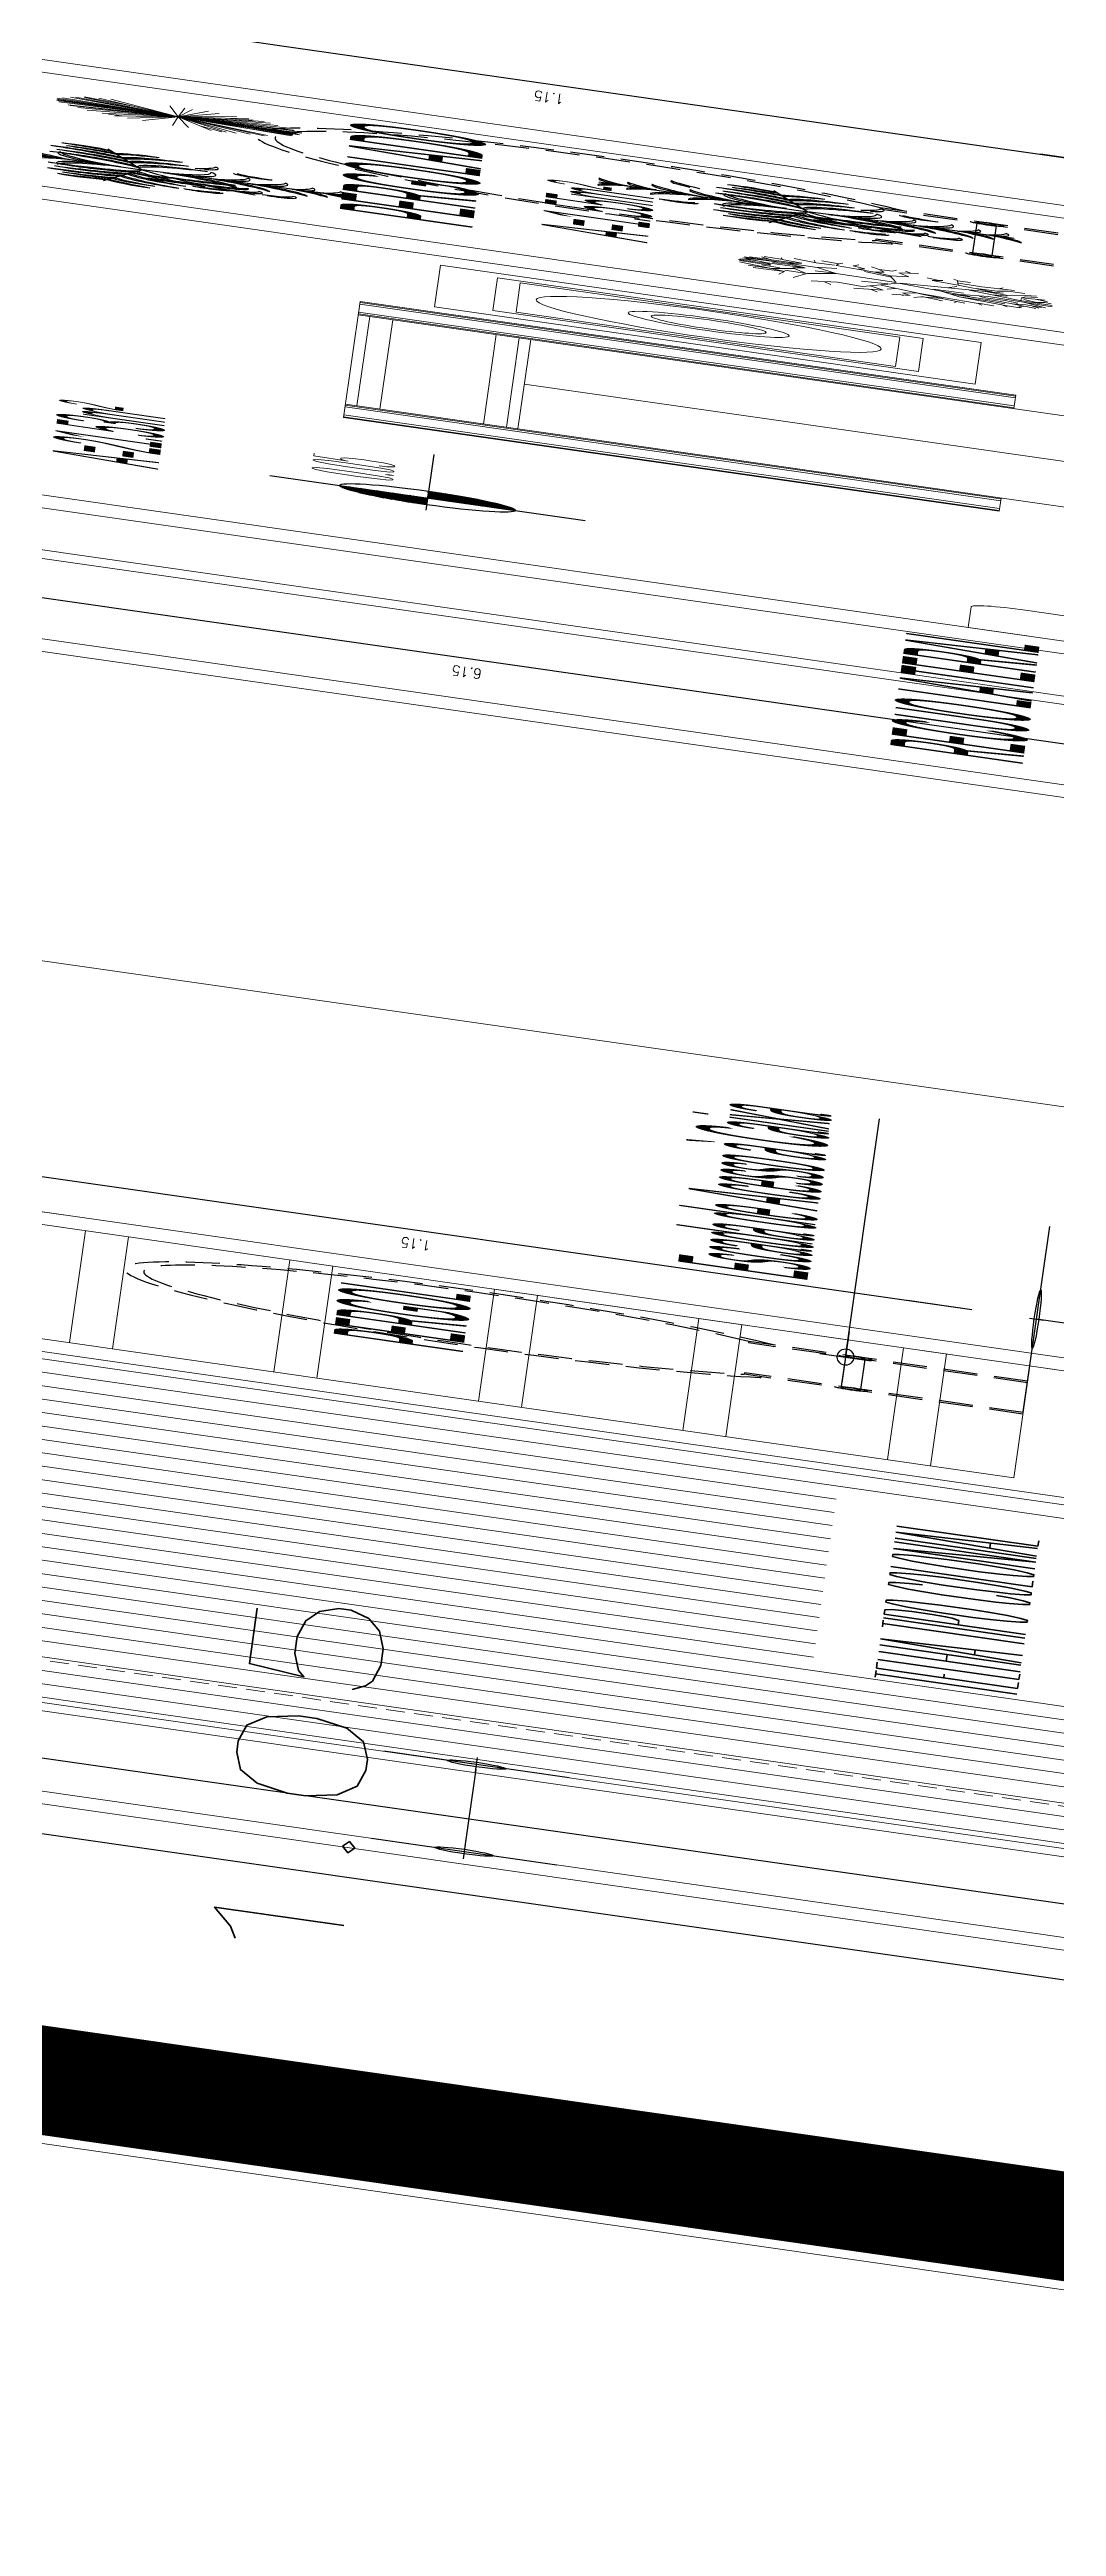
# Model space of a CAD drawing. Header units: millimetres. Extents: x -361192058 to 101130107379, y -14071650034 to 19218552450.
# Drawn here: x -135098.3 to -135043.3, y 41491.5 to 41626.8 of the extents above; entities that cross this region are included whole.
import ezdxf
from ezdxf.enums import TextEntityAlignment as Align

# ---------------------------------------------------------------- set-up
doc = ezdxf.new("R2010")
doc.units = ezdxf.units.MM
doc.header["$LTSCALE"] = 0.5
doc.linetypes.add('HIDDEN', pattern=[0.375, 0.25, -0.125])
doc.linetypes.add('HIDDEN2', pattern=[0.1875, 0.125, -0.0625])
for name, color, linetype in [('02', 2, 'Continuous'), ('08', 8, 'Continuous'), ('3', 3, 'Continuous'), ('DIVERSOS', 4, 'Continuous'), ('ESQUADRIAS', 3, 'Continuous'), ('FMPLANT', 3, 'Continuous'), ('HATCH', 8, 'Continuous'), ('MOBIL-I', 251, 'Continuous'), ('parede', 2, 'Continuous'), ('PISO', 8, 'Continuous'), ('projeção 02', 7, 'HIDDEN2'), ('texto pequeno', 3, 'Continuous'), ('TEXTO2', 3, 'Continuous'), ('TXT_0', 7, 'Continuous')]:
    doc.layers.add(name, color=color, linetype=linetype)
doc.styles.add('ADITIVOCAD', font='ROMANS.shx')
doc.styles.add('SANSSERIF', font='sas_____.pfb', dxfattribs={"height": 1})
doc.styles.get("Standard").update_dxf_attribs({"font": 'txt.shx', "height": 0.12})
doc.dimstyles.new('ESCALA50', dxfattribs={"dimtxt": 0.1, "dimasz": 0.06, "dimexe": 0.18, "dimexo": 0.06, "dimgap": 0.1, "dimtad": 1, "dimzin": 4, "dimdsep": 46, "dimtxsty": 'Standard', "dimblk1": 'BOLA', "dimblk2": 'BOLA', "dimsah": 1, "dimcen": -0.06, "dimse1": 1, "dimse2": 1, "dimclrd": 7, "dimclrt": 3, "dimadec": 0, "dimazin": 0, "dimtfac": 1, "dimtix": 1, "dimtmove": 0, "dimatfit": 3, "dimldrblk": 'BOLA', "dimfxl": 0, "dimtolj": 1, "dimtzin": 4, "dimarcsym": 0})

# ---------------------------------------------------------------- blocks, each defined once
blk = doc.blocks.new('BOLA')
for p, q in [((0, -1.435), (0, 1.435)), ((-1.435, 0), (1.435, 0))]:
    blk.add_line(p, q)
blk.add_circle((0, 0), 0.452)
blk = doc.blocks.new('*D894')
at = {"layer": 'Defpoints', "color": 0, "transparency": 16777216}
for p in [(4165.6324, 2430.067), (4165.6324, 2430.067), (4166.6824, 2430.067)]:
    blk.add_point(p, dxfattribs=at)
at = {"layer": 'DIVERSOS', "color": 7, "lineweight": -2, "transparency": 16777216}
blk.add_line((4166.6224, 2430.067), (4165.6924, 2430.067), dxfattribs=at)
at = {"layer": 'DIVERSOS', "color": 7, "lineweight": -2, "transparency": 16777216, "xscale": 0.06, "yscale": 0.06, "zscale": 0.06, "rotation": 180}
blk.add_blockref('BOLA', (4165.6324, 2430.067), dxfattribs=at)
at = {"layer": 'DIVERSOS', "color": 7, "lineweight": -2, "transparency": 16777216, "xscale": 0.06, "yscale": 0.06, "zscale": 0.06}
blk.add_blockref('BOLA', (4166.6824, 2430.067), dxfattribs=at)
at = {"layer": 'DIVERSOS', "color": 3, "lineweight": 18, "transparency": 16777216, "insert": (4166.1574, 2430.227), "char_height": 0.12, "attachment_point": 5}
blk.add_mtext('\\A1;1.05', dxfattribs=at)
blk = doc.blocks.new('*D912')
at = {"layer": 'Defpoints', "color": 0, "transparency": 16777216}
for p in [(4172.3324, 2429.6151), (4172.8959, 2429.6151), (4172.3324, 2429.4651)]:
    blk.add_point(p, dxfattribs=at)
at = {"layer": 'DIVERSOS', "color": 7, "lineweight": -2, "transparency": 16777216}
for p, q in [((4172.8959, 2429.6751), (4172.8959, 2429.7351)), ((4172.8959, 2429.4651), (4172.8959, 2429.6151)), ((4172.8959, 2429.4051), (4172.8959, 2429.3451))]:
    blk.add_line(p, q, dxfattribs=at)
at = {"layer": 'DIVERSOS', "color": 7, "lineweight": -2, "transparency": 16777216, "xscale": 0.06, "yscale": 0.06, "zscale": 0.06}
for p, rotation in [((4172.8959, 2429.6151), 270), ((4172.8959, 2429.4651), 90)]:
    blk.add_blockref('BOLA', p, dxfattribs=dict(at, rotation=rotation))
at = {"layer": 'DIVERSOS', "color": 3, "lineweight": 18, "transparency": 16777216, "insert": (4172.7359, 2429.5401), "char_height": 0.12, "attachment_point": 5, "rotation": 90}
blk.add_mtext('\\A1;.15', dxfattribs=at)
blk = doc.blocks.new('*D913')
at = {"layer": 'Defpoints', "color": 0, "transparency": 16777216}
for p in [(4172.3324, 2430.7651), (4172.8959, 2430.7651), (4172.3324, 2429.6151)]:
    blk.add_point(p, dxfattribs=at)
at = {"layer": 'DIVERSOS', "color": 7, "lineweight": -2, "transparency": 16777216}
blk.add_line((4172.8959, 2429.6751), (4172.8959, 2430.7051), dxfattribs=at)
at = {"layer": 'DIVERSOS', "color": 7, "lineweight": -2, "transparency": 16777216, "xscale": 0.06, "yscale": 0.06, "zscale": 0.06}
for p, rotation in [((4172.8959, 2430.7651), 90), ((4172.8959, 2429.6151), 270)]:
    blk.add_blockref('BOLA', p, dxfattribs=dict(at, rotation=rotation))
at = {"layer": 'DIVERSOS', "color": 3, "lineweight": 18, "transparency": 16777216, "insert": (4172.7359, 2430.1901), "char_height": 0.12, "attachment_point": 5, "rotation": 90}
blk.add_mtext('\\A1;1.15', dxfattribs=at)
blk = doc.blocks.new('*D898')
at = {"layer": 'Defpoints', "color": 0, "transparency": 16777216}
for p in [(4165.1273, 2430.9151), (4166.7436, 2430.9151), (4166.6824, 2426.4651)]:
    blk.add_point(p, dxfattribs=at)
at = {"layer": 'DIVERSOS', "color": 7, "lineweight": -2, "transparency": 16777216}
blk.add_line((4165.1273, 2426.5251), (4165.1273, 2430.8551), dxfattribs=at)
at = {"layer": 'DIVERSOS', "color": 7, "lineweight": -2, "transparency": 16777216, "xscale": 0.06, "yscale": 0.06, "zscale": 0.06}
for p, rotation in [((4165.1273, 2430.9151), 90), ((4165.1273, 2426.4651), 270)]:
    blk.add_blockref('BOLA', p, dxfattribs=dict(at, rotation=rotation))
at = {"layer": 'DIVERSOS', "color": 3, "lineweight": 18, "transparency": 16777216, "insert": (4164.9673, 2428.6901), "char_height": 0.12, "attachment_point": 5, "rotation": 90}
blk.add_mtext('\\A1;4.45', dxfattribs=at)
blk = doc.blocks.new('*D901')
at = {"layer": 'Defpoints', "color": 0, "transparency": 16777216}
for p in [(4166.6824, 2432.7651), (4165.6324, 2416.6151), (4166.0284, 2416.6151)]:
    blk.add_point(p, dxfattribs=at)
at = {"layer": 'DIVERSOS', "color": 7, "lineweight": -2, "transparency": 16777216}
blk.add_line((4166.0284, 2432.7051), (4166.0284, 2416.6751), dxfattribs=at)
at = {"layer": 'DIVERSOS', "color": 7, "lineweight": -2, "transparency": 16777216, "xscale": 0.06, "yscale": 0.06, "zscale": 0.06}
for p, rotation in [((4166.0284, 2432.7651), 90), ((4166.0284, 2416.6151), 270)]:
    blk.add_blockref('BOLA', p, dxfattribs=dict(at, rotation=rotation))
at = {"layer": 'DIVERSOS', "color": 3, "lineweight": 18, "transparency": 16777216, "insert": (4165.8684, 2424.6901), "char_height": 0.12, "attachment_point": 5, "rotation": 90}
blk.add_mtext('\\A1;16.15', dxfattribs=at)
blk = doc.blocks.new('ESCADA')
at = {"layer": '08', "linetype": 'HIDDEN'}
for p, q in [((-0.22, 0.91), (-0.22, 0.6222)), ((-0.2, 0.91), (-0.2, 0.6222)), ((0.2, 0.91), (0.2, 0.6222)), ((0.22, 0.91), (0.22, 0.6222)), ((-0.2, 0.7422), (0.2, 0.7422)), ((-0.2, 0.7222), (0.2, 0.7222)), ((-0.22, 0.6222), (-0.2, 0.6222)), ((0.2, 0.6222), (0.22, 0.6222))]:
    blk.add_line(p, q, dxfattribs=at)
for points in [[(-0.21, 0.7222, 1), (-0.21, 0.7422, 1)], [(0.21, 0.7222, -1), (0.21, 0.7422, -1)]]:
    blk.add_lwpolyline(points, format="xyb", close=True, dxfattribs=at)
for centre in [(-0.21, 0.7322), (0.21, 0.7322)]:
    blk.add_circle(centre, 0.0175, dxfattribs=at)
for radius, start, end in [(0.37, 126.4837, 53.5163), (0.35, 128.9448, 51.0552)]:
    blk.add_arc((0, 0.35), radius, start, end, dxfattribs=at)
blk = doc.blocks.new('A1194DB', base_point=(2.905, 11.0463))
for p in [(2.905, 11.5463), (2.4126, 11.1332), (3.3974, 11.1332), (2.9918, 10.5539)]:
    blk.add_line(p, (2.905, 11.0463))
for centre, radius, start, end in [((2.8119, 11.432), 0.1154, 36.28997, 99.62433), ((2.7184, 11.2969), 0.2598, 44.07628, 73.37936), ((2.998, 11.432), 0.1154, 80.37567, 143.71003), ((3.0916, 11.2969), 0.2598, 106.62064, 135.92372), ((2.8119, 11.3638), 0.1154, 36.28997, 99.62433), ((2.7184, 11.2287), 0.2598, 44.07628, 73.37936), ((2.998, 11.3638), 0.1154, 80.37567, 143.71003), ((3.0916, 11.2287), 0.2598, 106.62064, 135.92372), ((2.695, 11.3621), 0.0575, 139.742, 258.74753), ((2.7729, 11.4076), 0.1251, 184.61802, 228.21064), ((2.7604, 11.2616), 0.1598, 25.24891, 95.39371), ((2.6762, 11.1619), 0.2679, 31.37119, 75.03657), ((3.0495, 11.2616), 0.1598, 84.60629, 154.75109), ((3.1337, 11.1619), 0.2679, 104.96343, 148.62881), ((3.2361, 11.2628), 0.1154, 80.37567, 143.71003), ((2.7604, 11.1707), 0.1598, 25.24891, 95.39371), ((2.6762, 11.0709), 0.2679, 31.37119, 75.03657), ((3.0495, 11.1707), 0.1598, 84.60629, 154.75109), ((3.1337, 11.0709), 0.2679, 104.96343, 148.62881), ((3.3297, 11.1277), 0.2598, 106.62064, 135.92372), ((2.7181, 11.2261), 0.1598, 164.60629, 234.75109), ((2.8309, 11.2917), 0.2679, 184.96343, 228.62881), ((2.8857, 11.2065), 0.1558, 156.36542, 256.57406), ((2.9783, 11.2559), 0.2357, 176.81221, 238.33354), ((2.8316, 11.2559), 0.2357, 301.66646, 3.18779), ((2.9242, 11.2065), 0.1558, 283.42594, 23.63458), ((2.979, 11.2917), 0.2679, 311.37119, 355.03657), ((3.0919, 11.2261), 0.1598, 305.24891, 15.39371), ((2.5413, 11.2049), 0.1154, 160.37567, 223.71003), ((2.6906, 11.2736), 0.2598, 186.62064, 215.92372), ((2.6085, 11.1931), 0.1154, 160.37567, 223.71003), ((2.7578, 11.2618), 0.2598, 186.62064, 215.92372), ((2.8076, 11.2103), 0.1598, 164.60629, 234.75109), ((2.9205, 11.2759), 0.2679, 184.96343, 228.62881), ((2.7506, 11.0931), 0.1558, 3.42594, 103.63458), ((2.6859, 11.0105), 0.2357, 21.66646, 83.18779), ((3.0593, 11.0931), 0.1558, 76.36542, 176.57406), ((3.124, 11.0105), 0.2357, 96.81221, 158.33354), ((2.8895, 11.2759), 0.2679, 311.37119, 355.03657), ((3.0023, 11.2103), 0.1598, 305.24891, 15.39371), ((3.0521, 11.2618), 0.2598, 324.07628, 353.37936), ((3.2015, 11.1931), 0.1154, 316.28997, 19.62433), ((3.1193, 11.2736), 0.2598, 324.07628, 353.37936), ((3.2686, 11.2049), 0.1154, 316.28997, 19.62433), ((2.509, 11.0217), 0.1154, 116.28997, 179.62433), ((2.6258, 10.9061), 0.2598, 124.07628, 153.37936), ((2.5762, 11.0099), 0.1154, 116.28997, 179.62433), ((2.693, 10.8942), 0.2598, 124.07628, 153.37936), ((2.6679, 10.9413), 0.1598, 105.24891, 175.39371), ((2.7514, 10.8411), 0.2679, 111.37119, 155.03657), ((3.0585, 10.8411), 0.2679, 24.96343, 68.62881), ((3.1421, 10.9413), 0.1598, 4.60629, 74.75109), ((3.1169, 10.8942), 0.2598, 26.62064, 55.92372), ((3.2338, 11.0099), 0.1154, 0.37567, 63.71003), ((2.7574, 10.9256), 0.1598, 105.24891, 175.39371), ((2.841, 10.8253), 0.2679, 111.37119, 155.03657), ((3.1373, 10.5587), 0.5402, 115.47721, 156.6585), ((2.7588, 10.9805), 0.0869, 144.98654, 244.40339), ((2.8321, 10.9024), 0.1558, 83.42594, 183.63458), ((2.9022, 10.8244), 0.2357, 101.66646, 163.18779), ((2.9354, 11.0633), 0.25, 187.57587, 215.89417), ((2.8087, 11.0276), 0.0563, 114.22575, 255.12788), ((2.8535, 11.0404), 0.078, 150.43977, 228.66943), ((2.9077, 10.8244), 0.2357, 16.81221, 78.33354), ((2.9778, 10.9024), 0.1558, 356.36542, 96.57406), ((2.9689, 10.8253), 0.2679, 24.96343, 68.62881), ((3.0525, 10.9256), 0.1598, 4.60629, 74.75109), ((2.683, 11.0436), 0.2357, 286.81221, 348.33354), ((2.7611, 10.9735), 0.1558, 266.36542, 6.57406), ((2.916, 10.9339), 0.1295, 161.44767, 239.36723), ((3.2224, 11.0216), 0.4224, 185.40074, 208.13904), ((3.0651, 11.0271), 0.1558, 193.42594, 293.63458), ((3.1145, 11.1197), 0.2357, 211.66646, 273.18779), ((2.5634, 10.9046), 0.0575, 139.742, 258.74753), ((2.6413, 10.9501), 0.1251, 184.61802, 228.21064), ((2.6825, 10.8858), 0.0575, 139.742, 258.74753), ((2.7604, 10.9313), 0.1251, 184.61802, 228.21064), ((2.791, 10.8669), 0.0766, 138.87442, 278.97626), ((2.8575, 10.9036), 0.125, 173.75364, 244.09705), ((3.3391, 11.1328), 0.2598, 234.07628, 263.37936), ((2.6839, 10.9824), 0.2679, 294.96343, 338.62881), ((2.7842, 10.8988), 0.1598, 274.60629, 344.75109), ((3.1345, 11.0618), 0.2679, 221.37119, 265.03657), ((3.0689, 10.949), 0.1598, 215.24891, 285.39371), ((3.2704, 10.9835), 0.1154, 226.28997, 289.62433), ((2.7249, 10.8131), 0.057, 167.05775, 302.85325), ((2.7577, 10.8453), 0.08, 185.18449, 268.65396), ((2.6997, 10.8928), 0.2679, 294.96343, 338.62881), ((3.1503, 10.9723), 0.2679, 221.37119, 265.03657), ((3.2089, 10.7748), 0.0575, 101.25247, 220.258), ((3.2868, 10.7293), 0.1251, 131.78936, 175.38198), ((2.7249, 10.7316), 0.057, 167.05775, 302.85325), ((2.7577, 10.7638), 0.08, 185.18449, 268.65396), ((2.8, 10.8092), 0.1598, 274.60629, 344.75109), ((3.0847, 10.8594), 0.1598, 215.24891, 285.39371), ((2.7529, 10.8344), 0.2598, 296.62064, 325.92372), ((3.1204, 10.8992), 0.2598, 234.07628, 263.37936), ((2.8685, 10.7175), 0.1154, 270.37567, 333.71003), ((2.7647, 10.7672), 0.2598, 296.62064, 325.92372), ((3.0517, 10.7498), 0.1154, 226.28997, 289.62433), ((3.1323, 10.832), 0.2598, 234.07628, 263.37936), ((2.8803, 10.6504), 0.1154, 270.37567, 333.71003), ((3.0635, 10.6827), 0.1154, 226.28997, 289.62433)]:
    blk.add_arc(centre, radius, start, end)
blk = doc.blocks.new('Adc_nivelpl')
h = blk.add_hatch()
h.set_pattern_fill('_U', color=256, scale=0.005, angle=45, style=0, double=1)
h.set_pattern_definition([(45, (-5.8772514, -3.5161936), (-0.003535534, 0.003535534), []), (135, (-5.8772514, -3.5161936), (-0.003535534, -0.003535534), [])])
h.paths.add_polyline_path([(0.1954, -0.0865, 0.414214), (0.0865, -0.1954), (0.1954, -0.1954)])
h.paths.add_polyline_path([(0.1954, -0.1954), (0.1954, -0.3043, 0.414214), (0.3043, -0.1954)])
for p, q in [((0.1954, 0), (0.1954, -0.3908)), ((0.8958, -0.1954), (0, -0.1954))]:
    blk.add_line(p, q)
blk.add_circle((0.1954, -0.1954), 0.1089)
at = {"flags": 8}
blk.add_attdef('NIVEL', (0.3642, -0.1501), '', height=0.1, dxfattribs=at)
blk = doc.blocks.new('*D1443')
at = {"layer": 'Defpoints', "color": 0, "transparency": 16777216}
for p in [(4185.9588, 2430.7932), (4185.9588, 2429.6432), (4186.6764, 2429.6432)]:
    blk.add_point(p, dxfattribs=at)
at = {"layer": 'DIVERSOS', "color": 7, "lineweight": -2, "transparency": 16777216}
blk.add_line((4186.6764, 2430.7332), (4186.6764, 2429.7032), dxfattribs=at)
at = {"layer": 'DIVERSOS', "color": 7, "lineweight": -2, "transparency": 16777216, "xscale": 0.06, "yscale": 0.06, "zscale": 0.06}
for p, rotation in [((4186.6764, 2430.7932), 90), ((4186.6764, 2429.6432), 270)]:
    blk.add_blockref('BOLA', p, dxfattribs=dict(at, rotation=rotation))
at = {"layer": 'DIVERSOS', "color": 3, "lineweight": 18, "transparency": 16777216, "insert": (4186.5164, 2430.2182), "char_height": 0.12, "attachment_point": 5, "rotation": 90}
blk.add_mtext('\\A1;1.15', dxfattribs=at)
blk = doc.blocks.new('*D1444')
at = {"layer": 'Defpoints', "color": 0, "transparency": 16777216}
for p in [(4185.9588, 2430.9432), (4185.9588, 2430.7932), (4186.6764, 2430.7932)]:
    blk.add_point(p, dxfattribs=at)
at = {"layer": 'DIVERSOS', "color": 7, "lineweight": -2, "transparency": 16777216}
for p, q in [((4186.6764, 2431.0032), (4186.6764, 2431.0632)), ((4186.6764, 2430.9432), (4186.6764, 2430.7932)), ((4186.6764, 2430.7332), (4186.6764, 2430.6732))]:
    blk.add_line(p, q, dxfattribs=at)
at = {"layer": 'DIVERSOS', "color": 7, "lineweight": -2, "transparency": 16777216, "xscale": 0.06, "yscale": 0.06, "zscale": 0.06}
for p, rotation in [((4186.6764, 2430.9432), 270), ((4186.6764, 2430.7932), 90)]:
    blk.add_blockref('BOLA', p, dxfattribs=dict(at, rotation=rotation))
at = {"layer": 'DIVERSOS', "color": 3, "lineweight": 18, "transparency": 16777216, "insert": (4186.5164, 2430.8682), "char_height": 0.12, "attachment_point": 5, "rotation": 90}
blk.add_mtext('\\A1;.15', dxfattribs=at)
blk = doc.blocks.new('*D1445')
at = {"layer": 'Defpoints', "color": 0, "transparency": 16777216}
for p in [(4185.9588, 2429.6432), (4185.9588, 2429.4932), (4186.6764, 2429.4932)]:
    blk.add_point(p, dxfattribs=at)
at = {"layer": 'DIVERSOS', "color": 7, "lineweight": -2, "transparency": 16777216}
for p, q in [((4186.6764, 2429.7032), (4186.6764, 2429.7632)), ((4186.6764, 2429.6432), (4186.6764, 2429.4932)), ((4186.6764, 2429.4332), (4186.6764, 2429.3732))]:
    blk.add_line(p, q, dxfattribs=at)
at = {"layer": 'DIVERSOS', "color": 7, "lineweight": -2, "transparency": 16777216, "xscale": 0.06, "yscale": 0.06, "zscale": 0.06}
for p, rotation in [((4186.6764, 2429.6432), 270), ((4186.6764, 2429.4932), 90)]:
    blk.add_blockref('BOLA', p, dxfattribs=dict(at, rotation=rotation))
at = {"layer": 'DIVERSOS', "color": 3, "lineweight": 18, "transparency": 16777216, "insert": (4186.5164, 2429.5682), "char_height": 0.12, "attachment_point": 5, "rotation": 90}
blk.add_mtext('\\A1;.15', dxfattribs=at)
blk = doc.blocks.new('*D1464')
at = {"layer": 'Defpoints', "color": 0, "transparency": 16777216}
for p in [(4179.7425, 2433.2932), (4180.8088, 2433.2932), (4180.8088, 2427.1432)]:
    blk.add_point(p, dxfattribs=at)
at = {"layer": 'DIVERSOS', "color": 7, "lineweight": -2, "transparency": 16777216}
blk.add_line((4179.7425, 2427.2032), (4179.7425, 2433.2332), dxfattribs=at)
at = {"layer": 'DIVERSOS', "color": 7, "lineweight": -2, "transparency": 16777216, "xscale": 0.06, "yscale": 0.06, "zscale": 0.06}
for p, rotation in [((4179.7425, 2433.2932), 90), ((4179.7425, 2427.1432), 270)]:
    blk.add_blockref('BOLA', p, dxfattribs=dict(at, rotation=rotation))
at = {"layer": 'DIVERSOS', "color": 3, "lineweight": 18, "transparency": 16777216, "insert": (4179.5825, 2430.2182), "char_height": 0.12, "attachment_point": 5, "rotation": 90}
blk.add_mtext('\\A1;6.15', dxfattribs=at)
blk = doc.blocks.new('APROVADO QUADRA 21.2 MBVII')
at = {"lineweight": 18}
blk.add_line((4184.9315, 2429.74), (4184.9275, 2429.7339), dxfattribs=at)
at = {"layer": '02', "lineweight": 18}
for points in [[(4161.4658, 2399.6122), (4222.6658, 2399.6122), (4222.6658, 2444.1622), (4161.4658, 2444.1622)], [(4189.29, 2443.4403), (4175.4514, 2443.4403), (4175.4514, 2409.6235), (4189.29, 2409.6235)], [(4162.2158, 2443.4122), (4175.4514, 2443.4122), (4175.4514, 2409.6235), (4162.2158, 2409.6235)]]:
    blk.add_lwpolyline(points, close=True, dxfattribs=at)
at = {"layer": '02', "lineweight": 18, "const_width": 0.1}
blk.add_lwpolyline([(4162.2158, 2400.3622), (4221.9158, 2400.3622), (4221.9158, 2443.4122), (4162.2158, 2443.4122)], close=True, dxfattribs=at)
at = {"layer": 'DIVERSOS', "lineweight": 18}
for p, q in [((4165.4824, 2416.1151), (4165.4824, 2438.7151)), ((4165.6324, 2416.6151), (4165.6324, 2438.7151)), ((4172.3324, 2430.5151), (4172.3324, 2430.7651)), ((4170.9824, 2430.4926), (4172.3324, 2430.4926)), ((4170.9824, 2430.4526), (4172.3324, 2430.4526)), ((4170.9824, 2430.3026), (4172.3324, 2430.3026)), ((4170.9824, 2430.2626), (4172.3324, 2430.2626)), ((4170.9824, 2430.1126), (4172.3324, 2430.1126)), ((4170.9824, 2430.0726), (4172.3324, 2430.0726)), ((4170.9824, 2429.9226), (4172.3324, 2429.9226)), ((4170.9824, 2429.8826), (4172.3324, 2429.8826)), ((4170.9824, 2429.7326), (4172.3324, 2429.7326)), ((4170.9824, 2429.6926), (4172.3324, 2429.6926))]:
    blk.add_line(p, q, dxfattribs=at)
at = {"layer": 'DIVERSOS', "color": 3, "lineweight": 18}
blk.add_line((4172.4824, 2430.5151), (4172.4824, 2431.6651), dxfattribs=at)
at = {"layer": 'ESQUADRIAS', "color": 3, "lineweight": 18}
blk.add_line((4172.4824, 2438.7151), (4172.4824, 2423.7151), dxfattribs=at)
at = {"layer": 'ESQUADRIAS', "lineweight": 18}
for p, q in [((4166.6824, 2432.7651), (4166.6824, 2426.4651)), ((4170.8324, 2429.4651), (4170.8324, 2430.9151)), ((4170.9824, 2429.6151), (4170.9824, 2430.7651)), ((4172.3324, 2430.7651), (4172.3324, 2428.1151)), ((4172.3324, 2430.1151), (4172.3324, 2428.2651)), ((4172.3324, 2430.1151), (4172.3324, 2428.2651)), ((4172.3324, 2429.6151), (4170.9824, 2429.6151)), ((4172.3324, 2429.6151), (4172.1074, 2429.6151))]:
    blk.add_line(p, q, dxfattribs=at)
at = {"layer": 'FMPLANT', "lineweight": 18}
for p, q in [((4185.6613, 2430.5533), (4185.6099, 2430.653)), ((4185.6613, 2430.5533), (4185.6174, 2430.6549)), ((4185.6613, 2430.5533), (4185.6365, 2430.6639)), ((4185.6613, 2430.5533), (4185.6465, 2430.6659)), ((4185.654, 2430.6092), (4185.6564, 2430.6648)), ((4185.6613, 2430.5533), (4185.6647, 2430.6659)), ((4185.6613, 2430.5533), (4185.6772, 2430.6659)), ((4185.6613, 2430.5533), (4185.6913, 2430.6609)), ((4185.6613, 2430.5533), (4185.7096, 2430.6539)), ((4185.6613, 2430.5533), (4185.7204, 2430.6489)), ((4185.6613, 2430.5533), (4185.5866, 2430.637)), ((4185.6613, 2430.5533), (4185.5991, 2430.6459)), ((4185.6613, 2430.5533), (4185.7304, 2430.641)), ((4185.6613, 2430.5533), (4185.747, 2430.628)), ((4185.7085, 2430.5944), (4185.7371, 2430.641)), ((4185.6613, 2430.5533), (4185.5659, 2430.611)), ((4185.5766, 2430.6046), (4185.5733, 2430.617)), ((4185.6613, 2430.5533), (4185.575, 2430.623)), ((4185.6613, 2430.5533), (4185.7562, 2430.617)), ((4185.6613, 2430.5533), (4185.5567, 2430.5851)), ((4185.5567, 2430.5851), (4185.5567, 2430.5851)), ((4185.6613, 2430.5533), (4185.5592, 2430.5991)), ((4185.6613, 2430.5533), (4185.7745, 2430.5622)), ((4185.6613, 2430.5533), (4185.5501, 2430.5572)), ((4185.6613, 2430.5533), (4185.5501, 2430.5423)), ((4185.6613, 2430.5533), (4185.5542, 2430.5213)), ((4185.6613, 2430.5533), (4185.5592, 2430.5074)), ((4185.6613, 2430.5533), (4185.5642, 2430.4984)), ((4185.6613, 2430.5533), (4185.575, 2430.4855)), ((4185.6613, 2430.5533), (4185.5825, 2430.4725)), ((4185.6613, 2430.5533), (4185.5891, 2430.4695)), ((4185.6613, 2430.5533), (4185.6282, 2430.4476)), ((4185.6613, 2430.5533), (4185.644, 2430.4465)), ((4185.6613, 2430.5533), (4185.6531, 2430.4405)), ((4185.6613, 2430.5533), (4185.6589, 2430.4416)), ((4185.6613, 2430.5533), (4185.7736, 2430.5482)), ((4185.6613, 2430.5533), (4185.772, 2430.5412)), ((4185.6613, 2430.5533), (4185.767, 2430.5163)), ((4185.6613, 2430.5533), (4185.7628, 2430.5003)), ((4185.6613, 2430.5533), (4185.7545, 2430.4885)), ((4185.6613, 2430.5533), (4185.6764, 2430.4386)), ((4185.6613, 2430.5533), (4185.6655, 2430.4435)), ((4185.6613, 2430.5533), (4185.7129, 2430.4536)), ((4185.6613, 2430.5533), (4185.7271, 2430.4615)), ((4185.6613, 2430.5533), (4185.7429, 2430.4684)), ((4185.6613, 2430.5533), (4185.698, 2430.4465)), ((4185.6613, 2430.5533), (4185.7504, 2430.4744)), ((4185.6613, 2430.5533), (4185.7786, 2430.5263)), ((4185.6613, 2430.5533), (4185.6905, 2430.4455)), ((4185.5907, 2430.5322), (4185.555, 2430.5114)), ((4185.7298, 2430.5056), (4185.7479, 2430.4844)), ((4185.6396, 2430.484), (4185.6374, 2430.4465)), ((4184.8689, 2429.9931), (4184.8952, 2430.0233)), ((4184.8689, 2429.9931), (4184.87, 2430.0148)), ((4184.9073, 2429.9944), (4184.9104, 2430.0233)), ((4184.9214, 2429.9979), (4184.9194, 2430.0246)), ((4184.9375, 2430.0088), (4184.9305, 2430.0233)), ((4184.9315, 2429.9979), (4184.9487, 2430.0209)), ((4184.9598, 2429.987), (4184.9516, 2430.0185)), ((4184.9587, 2429.9519), (4184.9628, 2430.0198)), ((4184.975, 2429.9955), (4184.9728, 2430.0148)), ((4184.8559, 2429.981), (4184.8528, 2430.01)), ((4184.8689, 2429.9931), (4184.8559, 2429.981)), ((4184.9104, 2429.9725), (4184.8689, 2429.9931)), ((4184.8901, 2429.9858), (4184.8972, 2430.0029)), ((4184.9305, 2429.9979), (4184.9073, 2429.9944)), ((4184.9355, 2429.9627), (4184.9315, 2429.9979)), ((4184.9507, 2429.9762), (4184.9446, 2429.9931)), ((4184.9739, 2429.9944), (4184.9891, 2430.004)), ((4184.9739, 2429.9738), (4184.9739, 2429.9944)), ((4184.9951, 2429.9858), (4185.0001, 2430.0016)), ((4184.8729, 2429.9603), (4184.8004, 2429.9725)), ((4184.8559, 2429.981), (4184.8165, 2429.9858)), ((4184.872, 2429.9627), (4184.8709, 2429.981)), ((4184.872, 2429.9616), (4184.9104, 2429.9725)), ((4184.9124, 2429.9738), (4184.9355, 2429.9627)), ((4184.9375, 2429.964), (4184.9507, 2429.9762)), ((4184.9608, 2429.9786), (4184.9849, 2429.9664)), ((4184.9849, 2429.9664), (4184.9961, 2429.9846)), ((4184.9961, 2429.9846), (4185.0132, 2429.9858)), ((4185.0132, 2429.9532), (4185.0253, 2429.9738)), ((4184.8024, 2429.9434), (4184.7822, 2429.9373)), ((4184.8195, 2429.9313), (4184.7902, 2429.9555)), ((4184.9214, 2429.9338), (4184.8729, 2429.9603)), ((4184.9214, 2429.9349), (4184.9174, 2429.9532)), ((4184.9214, 2429.9338), (4184.9587, 2429.9519)), ((4184.9587, 2429.9532), (4184.9789, 2429.9338)), ((4185.0153, 2429.9362), (4185.0132, 2429.9532)), ((4185.0142, 2429.9543), (4185.0405, 2429.9555)), ((4185.0385, 2429.9325), (4185.0445, 2429.9484)), ((4184.8125, 2429.9082), (4184.8195, 2429.9313)), ((4184.9153, 2429.8778), (4184.9214, 2429.9338)), ((4185.0072, 2429.9132), (4185.0153, 2429.9349)), ((4185.0153, 2429.9349), (4185.0385, 2429.9325)), ((4185.0385, 2429.9325), (4185.0537, 2429.9289)), ((4184.7922, 2429.8998), (4184.7731, 2429.8939)), ((4184.8034, 2429.8889), (4184.7772, 2429.9156)), ((4184.8306, 2429.9011), (4184.8034, 2429.8889)), ((4184.9133, 2429.8756), (4184.8125, 2429.9082)), ((4184.8851, 2429.8852), (4184.8729, 2429.9095)), ((4184.9719, 2429.8828), (4184.99, 2429.9082)), ((4184.9849, 2429.8841), (4185.0032, 2429.8987)), ((4185.0032, 2429.8987), (4185.0072, 2429.9132)), ((4185.0032, 2429.8987), (4185.0162, 2429.8902)), ((4185.0072, 2429.9143), (4185.0253, 2429.9082)), ((4185.0253, 2429.9082), (4185.0394, 2429.9193)), ((4185.0394, 2429.9193), (4185.0597, 2429.9143)), ((4185.0405, 2429.895), (4185.0586, 2429.9023)), ((4184.7842, 2429.8635), (4184.7711, 2429.8804)), ((4184.8447, 2429.878), (4184.8195, 2429.8852)), ((4184.8599, 2429.8913), (4184.8246, 2429.855)), ((4184.9133, 2429.8756), (4184.876, 2429.809)), ((4184.9144, 2429.8744), (4184.9706, 2429.7792)), ((4184.9153, 2429.8778), (4184.9849, 2429.8841)), ((4184.9849, 2429.8841), (4185.0041, 2429.8672)), ((4185.0041, 2429.8672), (4185.0324, 2429.8768)), ((4185.0162, 2429.8902), (4185.0405, 2429.895)), ((4185.0324, 2429.8768), (4185.0616, 2429.8587)), ((4185.0405, 2429.895), (4185.0435, 2429.8828)), ((4185.0435, 2429.8828), (4185.0627, 2429.8793)), ((4184.7893, 2429.8537), (4184.7701, 2429.8598)), ((4184.7772, 2429.872), (4184.7721, 2429.8696)), ((4184.7922, 2429.8526), (4184.7781, 2429.8333)), ((4184.8054, 2429.8708), (4184.7842, 2429.8635)), ((4184.8044, 2429.8333), (4184.7893, 2429.8537)), ((4184.8235, 2429.8563), (4184.8044, 2429.8333)), ((4184.8246, 2429.8574), (4184.8054, 2429.8708)), ((4184.8246, 2429.855), (4184.8064, 2429.8005)), ((4185.0506, 2429.8659), (4185.0636, 2429.8708)), ((4184.8034, 2429.8344), (4184.7882, 2429.8127)), ((4184.8921, 2429.8368), (4184.8538, 2429.8187)), ((4184.8992, 2429.8429), (4184.9053, 2429.8151)), ((4184.9406, 2429.8307), (4184.9708, 2429.8223)), ((4184.9891, 2429.8211), (4185.0021, 2429.8453)), ((4185.0021, 2429.8453), (4185.0182, 2429.8357)), ((4185.0132, 2429.8405), (4185.0242, 2429.8502)), ((4184.7922, 2429.8199), (4184.7781, 2429.8223)), ((4184.8538, 2429.8187), (4184.8297, 2429.7788)), ((4184.8538, 2429.8187), (4184.8548, 2429.7921)), ((4184.87, 2429.8259), (4184.8689, 2429.7823)), ((4184.8811, 2429.8175), (4184.9053, 2429.7921)), ((4184.9487, 2429.8103), (4184.9113, 2429.763)), ((4184.9658, 2429.7897), (4184.99, 2429.8211)), ((4184.99, 2429.8211), (4185.0385, 2429.8223)), ((4185.0142, 2429.8211), (4185.0092, 2429.7992)), ((4185.0385, 2429.8211), (4185.0526, 2429.8259)), ((4185.0385, 2429.8223), (4185.0415, 2429.8103)), ((4184.8064, 2429.8005), (4184.7933, 2429.7969)), ((4184.8085, 2429.8005), (4184.8034, 2429.786)), ((4184.8548, 2429.7921), (4184.8458, 2429.7762)), ((4184.8952, 2429.8005), (4184.8851, 2429.7945)), ((4184.8851, 2429.7945), (4184.8871, 2429.7762)), ((4184.9053, 2429.7921), (4184.8932, 2429.7328)), ((4184.9335, 2429.7873), (4184.9417, 2429.7751)), ((4184.9598, 2429.7957), (4184.9527, 2429.7762)), ((4184.9809, 2429.8042), (4184.984, 2429.7849)), ((4184.984, 2429.7849), (4185.0012, 2429.7751)), ((4185.0092, 2429.7992), (4185.0193, 2429.769)), ((4185.0122, 2429.7836), (4185.0314, 2429.7799)), ((4184.8297, 2429.7788), (4184.8145, 2429.7738)), ((4184.8286, 2429.7775), (4184.8235, 2429.7619)), ((4184.8347, 2429.763), (4184.8286, 2429.7606)), ((4184.8528, 2429.7582), (4184.8347, 2429.763)), ((4184.8689, 2429.7823), (4184.8438, 2429.7473)), ((4184.8599, 2429.769), (4184.8689, 2429.7569)), ((4184.8871, 2429.7762), (4184.876, 2429.7643)), ((4184.9113, 2429.763), (4184.9073, 2429.7328)), ((4184.9124, 2429.7619), (4184.9466, 2429.7619)), ((4184.9466, 2429.7619), (4184.9587, 2429.74)), ((4184.9477, 2429.7619), (4184.9638, 2429.7582)), ((4184.9527, 2429.7762), (4184.9829, 2429.7582)), ((4185.0012, 2429.7751), (4185.0012, 2429.7593)), ((4184.8649, 2429.7508), (4184.8538, 2429.7448)), ((4184.8689, 2429.7569), (4184.8649, 2429.7424)), ((4184.8992, 2429.7593), (4184.8689, 2429.7388)), ((4184.9295, 2429.7593), (4184.9174, 2429.7473)), ((4184.9174, 2429.7473), (4184.9315, 2429.74)), ((4184.9527, 2429.7473), (4184.9417, 2429.7376)), ((4184.9638, 2429.7582), (4184.9789, 2429.7473)), ((4184.9829, 2429.7582), (4184.992, 2429.7484))]:
    blk.add_line(p, q, dxfattribs=at)
at = {"layer": 'HATCH', "lineweight": 18}
for p, q in [((4167.4111, 2426.4651), (4167.4111, 2438.4651)), ((4167.5699, 2426.4651), (4167.5699, 2438.4651)), ((4167.7286, 2426.4651), (4167.7286, 2438.4651)), ((4167.8874, 2426.4651), (4167.8874, 2438.4651)), ((4168.0461, 2426.4651), (4168.0461, 2438.4651)), ((4168.2049, 2426.4651), (4168.2049, 2438.4651)), ((4168.3636, 2426.4651), (4168.3636, 2438.4651)), ((4166.7436, 2426.4651), (4166.7436, 2437.3151)), ((4166.9024, 2426.4651), (4166.9024, 2437.3151)), ((4167.0611, 2426.4651), (4167.0611, 2437.3151)), ((4167.2199, 2426.4651), (4167.2199, 2437.3151)), ((4168.5224, 2429.7742), (4168.5224, 2433.6493)), ((4168.6811, 2429.7742), (4168.6811, 2433.6493)), ((4168.8399, 2429.7742), (4168.8399, 2433.6493)), ((4168.9986, 2429.7742), (4168.9986, 2433.6493)), ((4166.5824, 2432.7651), (4166.5824, 2426.3651)), ((4169.9511, 2429.7742), (4169.9511, 2432.7195)), ((4170.1099, 2429.7742), (4170.1099, 2432.7195)), ((4170.2686, 2429.7742), (4170.2686, 2432.7195)), ((4170.4274, 2429.7742), (4170.4274, 2432.7195)), ((4170.5861, 2429.2607), (4170.5861, 2432.7195)), ((4170.7449, 2429.2607), (4170.7449, 2432.7195)), ((4169.1574, 2429.7742), (4169.1574, 2431.8151)), ((4169.3161, 2429.7742), (4169.3161, 2431.8151)), ((4169.4749, 2429.7742), (4169.4749, 2431.8151)), ((4169.6336, 2429.7742), (4169.6336, 2431.8151)), ((4169.7924, 2429.7742), (4169.7924, 2431.8151))]:
    blk.add_line(p, q, dxfattribs=at)
at = {"layer": 'MOBIL-I', "lineweight": 18}
for p, q in [((4182.3841, 2430.3635), (4182.3841, 2429.7543)), ((4183.7842, 2430.3635), (4182.3841, 2430.3635)), ((4182.3948, 2430.3635), (4182.3948, 2429.7543)), ((4182.4162, 2430.3635), (4182.4162, 2429.7543)), ((4182.5124, 2430.3635), (4182.5124, 2429.7543)), ((4182.5338, 2430.3635), (4182.5338, 2429.7543)), ((4182.5445, 2430.3635), (4182.5445, 2429.6795)), ((4183.6239, 2430.3528), (4182.5445, 2430.3528)), ((4183.6239, 2429.6795), (4183.6239, 2430.3635)), ((4183.6346, 2429.7543), (4183.6346, 2430.3635)), ((4183.656, 2429.7543), (4183.656, 2430.3635)), ((4183.7521, 2429.7543), (4183.7521, 2430.3635)), ((4183.7735, 2429.7543), (4183.7735, 2430.3635)), ((4183.7842, 2429.7543), (4183.7842, 2430.3635)), ((4183.6239, 2430.3314), (4182.5445, 2430.3314)), ((4183.6239, 2430.2352), (4182.5445, 2430.2352)), ((4183.6239, 2430.2139), (4182.5445, 2430.2139)), ((4183.6239, 2430.2032), (4182.5445, 2430.2032)), ((4183.0842, 2430.2032), (4183.0842, 2429.6795)), ((4181.2088, 2429.7674), (4180.9588, 2429.7674)), ((4180.9588, 2429.7674), (4180.9588, 2428.0128)), ((4182.3841, 2429.7543), (4182.5445, 2429.7543)), ((4183.6239, 2429.7543), (4183.7842, 2429.7543)), ((4181.2588, 2429.7174), (4181.2588, 2428.0628))]:
    blk.add_line(p, q, dxfattribs=at)
for points in [[(4184.3505, 2430.295), (4183.8482, 2430.295), (4183.8482, 2429.7927), (4184.3505, 2429.7927)], [(4184.2971, 2430.2416), (4183.9016, 2430.2416), (4183.9016, 2429.8461), (4184.2971, 2429.8461)], [(4184.2757, 2430.2202), (4183.923, 2430.2202), (4183.923, 2429.8675), (4184.2757, 2429.8675)]]:
    blk.add_lwpolyline(points, close=True, dxfattribs=at)
for radius in [0.1603, 0.0748, 0.0534]:
    blk.add_circle((4184.1032, 2430.0432), radius, dxfattribs=at)
blk.add_arc((4181.2088, 2429.7174), 0.05, 0.0002, 90.0002, dxfattribs=at)
at = {"layer": 'parede', "lineweight": 18}
for p, q in [((4179.1088, 2416.1432), (4179.1088, 2441.1432)), ((4186.1088, 2441.1432), (4186.1088, 2416.1432)), ((4179.2588, 2416.6432), (4179.2588, 2434.0932)), ((4185.9588, 2430.7932), (4185.9588, 2429.6432)), ((4180.8088, 2426.9932), (4180.8088, 2430.6369)), ((4180.9588, 2427.1432), (4180.9588, 2430.6369))]:
    blk.add_line(p, q, dxfattribs=at)
at = {"layer": 'PISO', "lineweight": 18}
for p, q in [((4180.3088, 2433.2932), (4180.3088, 2426.4932)), ((4180.2088, 2432.6932), (4180.2088, 2426.3932)), ((4184.4588, 2429.6432), (4184.4588, 2430.7932)), ((4184.6088, 2429.6432), (4184.6088, 2430.7932))]:
    blk.add_line(p, q, dxfattribs=at)
at = {"layer": 'projeção 02', "linetype": 'HIDDEN2', "lineweight": 18}
blk.add_line((4167.1824, 2426.9651), (4167.1824, 2433.2651), dxfattribs=at)
at = {"layer": '08', "lineweight": 18, "xscale": 0.9, "yscale": 0.9, "zscale": 0.9, "rotation": 180}
blk.add_blockref('ESCADA', (4185.5744, 2430.4622), dxfattribs=at)
at = {"layer": '3', "lineweight": 18, "xscale": 0.9, "yscale": 0.9, "zscale": 0.9, "rotation": 180}
blk.add_blockref('ESCADA', (4171.948, 2430.4341), dxfattribs=at)
at = {"layer": 'FMPLANT', "lineweight": 18, "xscale": 0.3884758565179709, "yscale": 0.3884758565179709, "zscale": 0.3884758565179709}
for p in [(4184.9717, 2430.5792), (4185.6033, 2429.9675)]:
    blk.add_blockref('A1194DB', p, dxfattribs=at)
at = {"layer": 'TXT_0', "lineweight": 18}
ref = blk.add_blockref('Adc_nivelpl', (4181.4296, 2430.4231), dxfattribs=dict(at, xscale=0.75, yscale=0.75, zscale=0.75))
ref.add_attrib('NIVEL', '0.05', (4181.7027, 2430.3106), dxfattribs={"height": 0.075, "style": 'ADITIVOCAD', "flags": 8})
at = {"color": 0, "lineweight": 13, "flags": 8}
for p in [(4700.7247, 2280.1125), (4699.5738, 2277.8964), (4702.3546, 2276.195), (4703.6722, 2274.085), (4699.8445, 2272.2194), (4703.0488, 2270.137), (4703.0877, 2267.9803), (4700.6523, 2261.5216), (4700.7007, 2257.1593)]:
    blk.add_attdef('NIVEL', p, '', height=0.075, dxfattribs=at)
for rotation, width, p in [(90, 0.8, (4700.8205, 2275.7521)), (270, 0.6, (4703.8437, 2274.9021)), (90, 0.8, (4701.5575, 2268.5021)), (180, 0.6, (4651.1817, 2236.1931))]:
    blk.add_attdef('$PORTA', text='', height=0.09, rotation=rotation, dxfattribs=dict(at, width=width)).set_placement(p, align=Align.MIDDLE)
for p in [(4654.176, 2240.463), (4648.499, 2240.1923), (4637.8012, 2239.3845), (4633.4388, 2239.3361), (4656.3921, 2239.3121), (4652.4746, 2237.6822), (4646.4166, 2236.988), (4644.2598, 2236.9491), (4650.3646, 2236.3646)]:
    blk.add_attdef('NIVEL', p, '', height=0.075, rotation=270, dxfattribs=at)
at = {"color": 0, "lineweight": 13, "width": 0.8, "flags": 8}
for p in [(4652.0317, 2239.2163), (4644.7817, 2238.4793)]:
    blk.add_attdef('$PORTA', text='', height=0.09, dxfattribs=at).set_placement(p, align=Align.MIDDLE)
at = {"layer": 'texto pequeno', "lineweight": 18, "style": 'SANSSERIF'}
for s, p in [('PERGOL', (4171.5219, 2430.1332)), ('Escada de Acesso à Caixa', (4172.9575, 2429.8289))]:
    blk.add_text(s, height=0.12, dxfattribs=at).set_placement(p)
at = {"layer": 'TEXTO2', "lineweight": 18, "style": 'SANSSERIF'}
for s, p in [('PERGOLADO', (4184.8312, 2430.2709)), ('RECUO LATERAL', (4179.4232, 2429.7))]:
    blk.add_text(s, height=0.12312, dxfattribs=at).set_placement(p)
at = {"layer": 'TEXTO2', "lineweight": 18, "ltscale": 0.4, "style": 'ADITIVOCAD'}
blk.add_text('TELHA TIPO COLONIAL', height=0.13122, dxfattribs=at).set_placement((4168.3847, 2429.5842))
at = {"layer": 'TXT_0', "lineweight": 18, "style": 'SANSSERIF'}
for s, p in [('A=21.53m²', (4181.4529, 2430.5256)), ('A=1.55m²', (4184.9573, 2430.1097))]:
    blk.add_text(s, height=0.0985, dxfattribs=at).set_placement(p)
at = {"layer": 'DIVERSOS', "lineweight": 18}
for base, p1, p2, picture, middle in [((4179.7425, 2433.2932), (4180.8088, 2427.1432), (4180.8088, 2433.2932), '*D1464', (4179.5825, 2430.2182)), ((4166.0284, 2416.6151), (4166.6824, 2432.7651), (4165.6324, 2416.6151), '*D901', (4165.8684, 2424.6901)), ((4186.6764, 2430.7932), (4185.9588, 2430.9432), (4185.9588, 2430.7932), '*D1444', (4186.5164, 2430.8682)), ((4165.1273, 2430.9151), (4166.6824, 2426.4651), (4166.7436, 2430.9151), '*D898', (4164.9673, 2428.6901)), ((4186.6764, 2429.6432), (4185.9588, 2430.7932), (4185.9588, 2429.6432), '*D1443', (4186.5164, 2430.2182)), ((4172.8959, 2430.7651), (4172.3324, 2429.6151), (4172.3324, 2430.7651), '*D913', (4172.7359, 2430.1901)), ((4186.6764, 2429.4932), (4185.9588, 2429.6432), (4185.9588, 2429.4932), '*D1445', (4186.5164, 2429.5682)), ((4172.8959, 2429.6151), (4172.3324, 2429.4651), (4172.3324, 2429.6151), '*D912', (4172.7359, 2429.5401))]:
    dim = blk.add_linear_dim(base=base, p1=p1, p2=p2, angle=90, dimstyle='ESCALA50', dxfattribs=at)
    dim.commit()
    dim.dimension.update_dxf_attribs({"geometry": picture, "text_midpoint": middle})
dim = blk.add_linear_dim(base=(4165.6324, 2430.067), p1=(4166.6824, 2430.067), p2=(4165.6324, 2430.067), dimstyle='ESCALA50', dxfattribs=at)
dim.commit()
dim.dimension.update_dxf_attribs({"geometry": '*D894', "text_midpoint": (4166.1574, 2430.227)})
at = {"lineweight": 18}
blk.add_leader([(4172.1241, 2429.7841), (4174.9982, 2429.7841)], dimstyle='ESCALA50', override={"dimgap": 0.1, "dimtad": 0}, dxfattribs=at)

msp = doc.modelspace()

# ---------------------------------------------------------------- block references
at = {"layer": '02', "color": 0, "lineweight": 30, "xscale": -4.574818403918471, "yscale": -59.40450511825884, "zscale": 4.574818403918471, "rotation": 261.8606972171988}
msp.add_blockref('APROVADO QUADRA 21.2 MBVII', (5129.041, 2225.201), dxfattribs=at)

doc.saveas('drawing.dxf')
